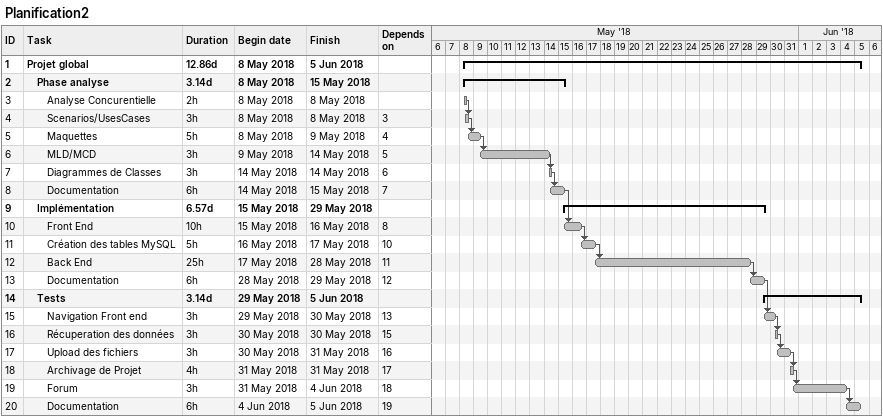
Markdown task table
Planification2

| ID | Level | Task | Duration | Start | Finish | Predecessors |
|---|---|---|---|---|---|---|
| 1 | 1 | **Projet global** | 12.86d | 2018-05-08 | 2018-06-05 |  |
| 2 | 2 | **Phase analyse** | 3.14d | 2018-05-08 | 2018-05-15 |  |
| 3 | 3 | Analyse Concurentielle | 2h | 2018-05-08 | 2018-05-08 |  |
| 4 | 3 | Scenarios/UsesCases | 3h | 2018-05-08 | 2018-05-08 | 3 |
| 5 | 3 | Maquettes | 5h | 2018-05-08 | 2018-05-09 | 4 |
| 6 | 3 | MLD/MCD | 3h | 2018-05-09 | 2018-05-14 | 5 |
| 7 | 3 | Diagrammes de Classes | 3h | 2018-05-14 | 2018-05-14 | 6 |
| 8 | 3 | Documentation | 6h | 2018-05-14 | 2018-05-15 | 7 |
| 9 | 2 | **Implémentation** | 6.57d | 2018-05-15 | 2018-05-29 |  |
| 10 | 3 | Front End | 10h | 2018-05-15 | 2018-05-16 | 8 |
| 11 | 3 | Création des tables MySQL | 5h | 2018-05-16 | 2018-05-17 | 10 |
| 12 | 3 | Back End | 25h | 2018-05-17 | 2018-05-28 | 11 |
| 13 | 3 | Documentation | 6h | 2018-05-28 | 2018-05-29 | 12 |
| 14 | 2 | **Tests** | 3.14d | 2018-05-29 | 2018-06-05 |  |
| 15 | 3 | Navigation Front end | 3h | 2018-05-29 | 2018-05-30 | 13 |
| 16 | 3 | Récuperation des données | 3h | 2018-05-30 | 2018-05-30 | 15 |
| 17 | 3 | Upload des fichiers | 3h | 2018-05-30 | 2018-05-31 | 16 |
| 18 | 3 | Archivage de Projet | 4h | 2018-05-31 | 2018-05-31 | 17 |
| 19 | 3 | Forum | 3h | 2018-05-31 | 2018-06-04 | 18 |
| 20 | 3 | Documentation | 6h | 2018-06-04 | 2018-06-05 | 19 |
